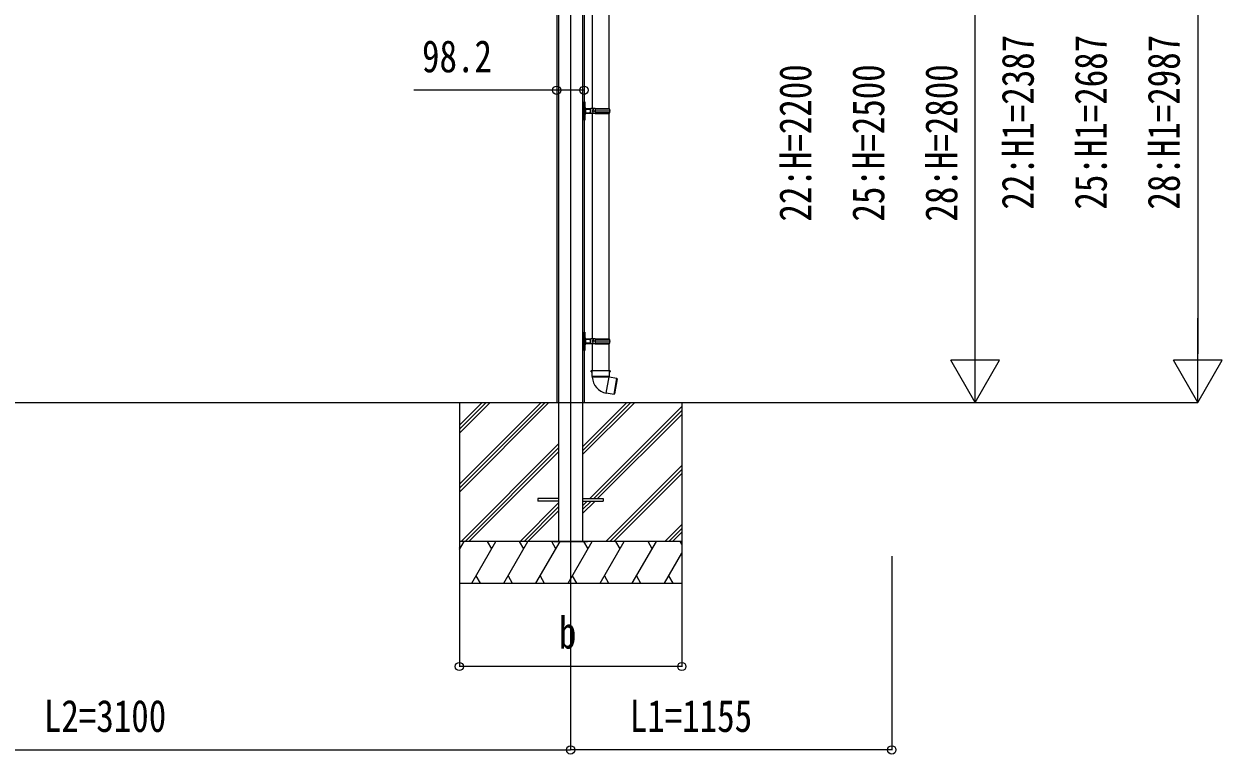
# Model space of a CAD drawing. Units: millimetres, scale not verified. Extents: x -14718 to 14718, y -10397 to 10401.
# Drawn here: x -479 to 3830, y -5976 to -3350 of the extents above; entities that cross this region are included whole.
import ezdxf
from ezdxf.enums import TextEntityAlignment as Align

# ---------------------------------------------------------------- set-up
doc = ezdxf.new("R2010")
doc.units = ezdxf.units.MM
doc.header["$LTSCALE"] = 50
for name, color, linetype in [('0-4_YKK_12', 2, 'Continuous'), ('0-5_YKK_A1', 4, 'Continuous'), ('0-6_YKK_D', 6, 'Continuous')]:
    doc.layers.add(name, color=color, linetype=linetype)
doc.styles.add('ＭＳ ゴシック', font='')
doc.styles.get('ＭＳ ゴシック').set_extended_font_data('MS Gothic')

msp = doc.modelspace()

# ---------------------------------------------------------------- linework, layer by layer
at = {"layer": '0-4_YKK_12'}
msp.add_line((1487.32, -2342.97), (1487.32, -5264.27), dxfattribs=at)
at = {"layer": '0-5_YKK_A1'}
for p, q in [((1437.32, -2441.73), (1437.32, -4711.77)), ((1444.19, -2441.97), (1444.19, -5211.77)), ((1530.46, -2444.98), (1530.46, -5211.77)), ((1535.52, -2445.16), (1535.52, -4711.77)), ((1565.42, -2843.77), (1565.42, -3654.27)), ((1625.62, -3654.26), (1625.62, -2843.76)), ((1536.52, -3629.77), (1535.52, -3629.77)), ((1536.52, -3636.06), (1535.52, -3636.06)), ((1538.52, -3630.67), (1536.52, -3629.77)), ((1536.52, -3636.06), (1536.52, -3629.77)), ((1538.52, -3630.67), (1538.7, -3636.4)), ((1540.23, -3654.02), (1540.33, -3657.27)), ((1557.52, -3657.27), (1540.34, -3657.27)), ((1540.34, -3657.27), (1540.52, -3663.27)), ((1541.19, -3654.27), (1557.52, -3654.27)), ((1557.52, -3654.27), (1560.52, -3654.27)), ((1557.52, -3657.27), (1557.52, -3654.27)), ((1557.52, -3658.77), (1557.52, -3657.27)), ((1557.52, -3658.77), (1557.52, -3667.76)), ((1558.51, -3658.77), (1557.52, -3658.77)), ((1560.52, -3658.77), (1557.52, -3658.77)), ((1560.52, -3658.77), (1558.51, -3658.77)), ((1558.51, -3667.76), (1558.51, -3658.77)), ((1568.52, -3654.27), (1560.52, -3654.27)), ((1568.53, -3658.77), (1566.52, -3658.77)), ((1568.52, -3658.77), (1568.52, -3654.27)), ((1568.53, -3654.26), (1568.53, -3658.77)), ((1575.55, -3654.26), (1568.53, -3654.26)), ((1568.53, -3663.26), (1568.53, -3658.77)), ((1575.79, -3654.26), (1575.55, -3654.26)), ((1575.79, -3654.26), (1576.19, -3654.26)), ((1576.19, -3654.26), (1627.52, -3654.26)), ((1628.52, -3656.26), (1577.22, -3656.26)), ((1627.52, -3656.26), (1627.52, -3654.26)), ((1536.52, -3663.27), (1535.52, -3663.27)), ((1536.52, -3690.47), (1535.52, -3690.47)), ((1536.52, -3663.27), (1539.52, -3663.27)), ((1536.52, -3690.47), (1536.52, -3663.27)), ((1536.52, -3690.47), (1538.7, -3690.13)), ((1536.52, -3696.77), (1536.52, -3690.47)), ((1538.7, -3690.13), (1538.52, -3695.86)), ((1539.52, -3663.27), (1538.7, -3690.13)), ((1539.52, -3663.27), (1540.52, -3663.27)), ((1540.33, -3669.27), (1540.23, -3672.51)), ((1540.52, -3663.27), (1540.34, -3669.27)), ((1540.34, -3669.27), (1557.52, -3669.27)), ((1557.52, -3672.27), (1541.19, -3672.27)), ((1558.51, -3667.76), (1557.52, -3667.76)), ((1557.52, -3667.77), (1560.52, -3667.77)), ((1560.52, -3672.27), (1557.52, -3672.27)), ((1560.52, -3667.76), (1558.51, -3667.76)), ((1565.42, -3672.27), (1565.42, -4482.77)), ((1568.53, -3667.76), (1566.52, -3667.76)), ((1568.52, -3667.77), (1566.52, -3667.77)), ((1568.52, -3672.27), (1568.52, -3667.77)), ((1568.53, -3667.76), (1568.53, -3663.27)), ((1575.03, -3663.27), (1568.53, -3663.27)), ((1568.53, -3672.26), (1568.53, -3667.76)), ((1575.55, -3672.26), (1568.53, -3672.26)), ((1575.03, -3663.27), (1575.03, -3663.26)), ((1575.03, -3663.27), (1575.03, -3663.27)), ((1575.12, -3663.27), (1575.12, -3663.26)), ((1629.02, -3663.26), (1575.29, -3663.26)), ((1575.79, -3672.26), (1575.55, -3672.26)), ((1575.79, -3672.26), (1576.19, -3672.26)), ((1576.19, -3672.26), (1627.52, -3672.26)), ((1628.52, -3670.26), (1577.22, -3670.26)), ((1625.62, -4482.76), (1625.62, -3672.26)), ((1627.52, -3672.26), (1627.52, -3670.26)), ((1536.52, -4464.56), (1535.52, -4464.56)), ((1536.52, -4464.56), (1536.52, -4458.27)), ((1536.52, -4491.77), (1536.52, -4464.56)), ((1538.52, -4459.17), (1538.7, -4464.9)), ((1536.52, -4491.77), (1535.52, -4491.77)), ((1536.52, -4518.97), (1535.52, -4518.97)), ((1536.52, -4518.97), (1536.52, -4491.77)), ((1536.52, -4518.97), (1538.7, -4518.63)), ((1536.52, -4525.27), (1536.52, -4518.97)), ((1538.7, -4518.63), (1538.52, -4524.36)), ((1539.52, -4491.77), (1540.52, -4491.77)), ((1540.23, -4482.52), (1540.33, -4485.77)), ((1540.33, -4497.77), (1540.23, -4501.01)), ((1557.52, -4485.77), (1540.34, -4485.77)), ((1540.34, -4497.77), (1557.52, -4497.77)), ((1541.19, -4482.77), (1557.52, -4482.77)), ((1557.52, -4500.77), (1541.19, -4500.77)), ((1557.52, -4482.77), (1560.52, -4482.77)), ((1557.52, -4487.27), (1557.52, -4496.26)), ((1558.51, -4487.27), (1557.52, -4487.27)), ((1560.52, -4487.27), (1557.52, -4487.27)), ((1558.51, -4496.26), (1557.52, -4496.26)), ((1557.52, -4496.27), (1560.52, -4496.27)), ((1560.52, -4500.77), (1557.52, -4500.77)), ((1560.52, -4487.27), (1558.51, -4487.27)), ((1558.51, -4496.26), (1558.51, -4487.27)), ((1560.52, -4496.26), (1558.51, -4496.26)), ((1568.52, -4482.77), (1560.52, -4482.77)), ((1565.42, -4500.77), (1565.42, -4596.77)), ((1568.53, -4487.27), (1566.52, -4487.27)), ((1568.53, -4496.26), (1566.52, -4496.26)), ((1568.52, -4496.27), (1566.52, -4496.27)), ((1568.52, -4487.27), (1568.52, -4482.77)), ((1568.52, -4500.77), (1568.52, -4496.27)), ((1568.53, -4482.76), (1568.53, -4487.27)), ((1575.55, -4482.76), (1568.53, -4482.76)), ((1568.53, -4491.76), (1568.53, -4487.27)), ((1568.53, -4496.26), (1568.53, -4491.77)), ((1575.03, -4491.77), (1568.53, -4491.77)), ((1568.53, -4500.76), (1568.53, -4496.26)), ((1575.55, -4500.76), (1568.53, -4500.76)), ((1575.03, -4491.77), (1575.03, -4491.76)), ((1575.03, -4491.77), (1575.03, -4491.77)), ((1575.12, -4491.77), (1575.12, -4491.76)), ((1629.02, -4491.76), (1575.29, -4491.76)), ((1575.79, -4482.76), (1575.55, -4482.76)), ((1575.79, -4500.76), (1575.55, -4500.76)), ((1575.79, -4482.76), (1576.19, -4482.76)), ((1575.79, -4500.76), (1576.19, -4500.76)), ((1576.19, -4482.76), (1627.52, -4482.76)), ((1576.19, -4500.76), (1627.52, -4500.76)), ((1628.52, -4484.76), (1577.22, -4484.76)), ((1628.52, -4498.76), (1577.22, -4498.76)), ((1625.62, -4596.77), (1625.62, -4500.76)), ((1627.52, -4484.76), (1627.52, -4482.76)), ((1627.52, -4500.76), (1627.52, -4498.76)), ((1563.67, -4596.77), (1561.52, -4597.55)), ((1561.52, -4597.55), (1561.59, -4597.55)), ((1561.52, -4601.2), (1561.59, -4601.2)), ((1561.66, -4600.29), (1561.66, -4598.46)), ((1563.67, -4596.77), (1563.8, -4596.77)), ((1563.77, -4602.02), (1564.03, -4617.3)), ((1563.9, -4602.02), (1563.77, -4602.02)), ((1563.8, -4596.77), (1627.24, -4596.77)), ((1563.98, -4601.11), (1563.92, -4597.67)), ((1627.02, -4617.3), (1627.28, -4602.02)), ((1627.28, -4602.02), (1627.15, -4602.02)), ((1627.24, -4596.77), (1627.37, -4596.77)), ((1627.28, -4602.02), (1629.52, -4601.2)), ((1629.52, -4597.55), (1627.37, -4596.77)), ((1629.39, -4600.29), (1629.39, -4598.46)), ((1629.46, -4597.55), (1629.52, -4597.55)), ((1629.46, -4601.2), (1629.52, -4601.2)), ((1629.52, -4601.2), (1629.52, -4597.55)), ((1564.03, -4617.3), (1565.35, -4619.26)), ((1564.03, -4617.3), (1595.52, -4617.3)), ((1565.35, -4619.26), (1565.41, -4620.87)), ((1565.35, -4619.26), (1620.66, -4619.26)), ((1595.52, -4617.3), (1627.02, -4617.3)), ((1615.2, -4678.15), (1625.63, -4619)), ((1653.78, -4625.2), (1625.42, -4620.2)), ((1625.96, -4618.86), (1627.02, -4617.3)), ((1643.82, -4681.72), (1653.78, -4625.2)), ((1654.6, -4626.36), (1644.98, -4680.91)), ((1654.6, -4626.36), (1653.78, -4625.2)), ((1615.46, -4676.72), (1643.82, -4681.72)), ((1643.82, -4681.72), (1644.98, -4680.91)), ((-2749.96, -4711.6), (2771.99, -4711.6)), ((1087.32, -4711.77), (1087.32, -5361.77)), ((1087.32, -5005.74), (1381.3, -4711.77)), ((1087.32, -5019.89), (1395.45, -4711.77)), ((1087.32, -5034.03), (1409.59, -4711.77)), ((1087.32, -4793.61), (1169.17, -4711.77)), ((1087.32, -4807.75), (1183.31, -4711.77)), ((1087.32, -4821.9), (1197.45, -4711.77)), ((1530.46, -4899.26), (1717.96, -4711.77)), ((1530.46, -4885.12), (1703.81, -4711.77)), ((1530.46, -4870.98), (1689.67, -4711.77)), ((1556.3, -5057.27), (1887.32, -4726.25)), ((1887.32, -4711.77), (1887.32, -5361.77)), ((1570.44, -5057.27), (1887.32, -4740.39)), ((1584.59, -5057.27), (1887.32, -4754.53)), ((1093.43, -5211.77), (1444.19, -4861.02)), ((1107.58, -5211.77), (1444.19, -4875.16)), ((1121.72, -5211.77), (1444.19, -4889.3)), ((1613.93, -5211.77), (1887.32, -4938.38)), ((1628.08, -5211.77), (1887.32, -4952.52)), ((1642.22, -5211.77), (1887.32, -4966.66)), ((1305.57, -5211.77), (1444.19, -5073.15)), ((1369.82, -5057.27), (1369.82, -5066.27)), ((1444.19, -5057.27), (1369.82, -5057.27)), ((1444.19, -5066.27), (1369.82, -5066.27)), ((1530.46, -5057.27), (1604.82, -5057.27)), ((1530.46, -5111.39), (1575.59, -5066.27)), ((1530.46, -5083.11), (1547.3, -5066.27)), ((1530.46, -5097.25), (1561.44, -5066.27)), ((1530.46, -5066.27), (1604.82, -5066.27)), ((1604.82, -5057.27), (1604.82, -5066.27)), ((1319.71, -5211.77), (1444.19, -5087.29)), ((1333.85, -5211.77), (1444.19, -5101.43)), ((1826.07, -5211.77), (1887.32, -5150.51)), ((1840.21, -5211.77), (1887.32, -5164.65)), ((1887.32, -5211.77), (1087.32, -5211.77)), ((1087.32, -5240.71), (1104.03, -5211.77)), ((1131.87, -5361.77), (1218.47, -5211.77)), ((1203.47, -5237.75), (1188.47, -5211.77)), ((1247.34, -5361.77), (1333.94, -5211.77)), ((1318.94, -5237.75), (1303.94, -5211.77)), ((1362.81, -5361.77), (1449.41, -5211.77)), ((1434.41, -5237.75), (1419.41, -5211.77)), ((1426.42, -5211.77), (1548.22, -5211.77)), ((1426.42, -5211.77), (1426.72, -5211.77)), ((1426.72, -5211.77), (1547.92, -5211.77)), ((1478.28, -5361.77), (1564.88, -5211.77)), ((1549.88, -5237.75), (1534.88, -5211.77)), ((1547.92, -5211.77), (1548.22, -5211.77)), ((1593.75, -5361.77), (1680.35, -5211.77)), ((1665.35, -5237.75), (1650.35, -5211.77)), ((1709.22, -5361.77), (1795.82, -5211.77)), ((1780.82, -5237.75), (1765.82, -5211.77)), ((1854.35, -5211.77), (1887.32, -5178.79)), ((1887.32, -5222.21), (1881.29, -5211.77)), ((1089.03, -5237.75), (1087.32, -5234.79)), ((1824.69, -5361.77), (1887.32, -5253.28)), ((1146.87, -5335.79), (1161.87, -5361.77)), ((1262.34, -5335.79), (1277.34, -5361.77)), ((1377.81, -5335.79), (1392.81, -5361.77)), ((1493.28, -5335.79), (1508.28, -5361.77)), ((1608.75, -5335.79), (1623.75, -5361.77)), ((1724.22, -5335.79), (1739.22, -5361.77)), ((1839.69, -5335.79), (1854.69, -5361.77)), ((1087.32, -5361.77), (1887.32, -5361.77))]:
    msp.add_line(p, q, dxfattribs=at)
for points in [[(1536.52, -3663.27), (1536.52, -3636.06), (1538.7, -3636.4), (1539.52, -3663.27)], [(1568.52, -3672.27), (1560.52, -3672.27), (1560.52, -3654.27)], [(1568.52, -3658.77), (1566.52, -3658.77), (1566.52, -3667.77)], [(1575.55, -3654.26), (1575.16, -3658.72), (1575.03, -3663.26)], [(1535.52, -3696.77), (1536.52, -3696.77), (1538.52, -3695.86)], [(1557.52, -3672.27), (1557.52, -3669.27), (1557.52, -3667.77)], [(1575.29, -3663.26), (1575.12, -3663.26), (1575.03, -3663.26), (1568.53, -3663.26)], [(1538.52, -4459.17), (1536.52, -4458.27), (1535.52, -4458.27)], [(1536.52, -4464.56), (1538.7, -4464.9), (1539.52, -4491.77)], [(1536.52, -4491.77), (1539.52, -4491.77), (1538.7, -4518.63)], [(1540.34, -4485.77), (1540.52, -4491.77), (1540.34, -4497.77)], [(1557.52, -4487.27), (1557.52, -4485.77), (1557.52, -4482.77)], [(1557.52, -4500.77), (1557.52, -4497.77), (1557.52, -4496.27)], [(1568.52, -4500.77), (1560.52, -4500.77), (1560.52, -4482.77)], [(1568.52, -4487.27), (1566.52, -4487.27), (1566.52, -4496.27)], [(1575.29, -4491.76), (1575.12, -4491.76), (1575.03, -4491.76), (1568.53, -4491.76)], [(1575.55, -4482.76), (1575.16, -4487.22), (1575.03, -4491.76)], [(1535.52, -4525.27), (1536.52, -4525.27), (1538.52, -4524.36)], [(1561.52, -4597.55), (1561.52, -4601.2), (1563.77, -4602.02)], [(1561.59, -4597.55), (1563.03, -4597.04), (1563.8, -4596.77)], [(1563.9, -4602.02), (1563.08, -4601.73), (1561.59, -4601.2)], [(1563.92, -4597.67), (1563.03, -4597.98), (1561.66, -4598.46)], [(1561.66, -4600.29), (1563.08, -4600.79), (1563.98, -4601.11)], [(1627.06, -4601.11), (1627.1, -4599.37), (1627.13, -4597.67)], [(1627.06, -4601.11), (1627.97, -4600.79), (1629.39, -4600.29)], [(1629.39, -4598.46), (1628.02, -4597.98), (1627.13, -4597.67)], [(1629.46, -4601.2), (1627.97, -4601.73), (1627.15, -4602.02)], [(1627.24, -4596.77), (1628.01, -4597.04), (1629.46, -4597.55)], [(1625.94, -4618.85), (1625.85, -4618.89), (1625.63, -4619), (1625.6, -4619.01), (1625.32, -4619.1), (1623.59, -4619.22), (1620.66, -4619.26), (1617.92, -4619.35), (1614.27, -4619.45), (1609.97, -4619.55), (1605.39, -4619.64), (1600.39, -4619.74), (1595.4, -4619.82), (1590.27, -4619.91), (1585.43, -4620), (1580.74, -4620.1), (1576.6, -4620.19), (1572.89, -4620.3), (1569.92, -4620.41), (1567.59, -4620.53), (1566.11, -4620.67), (1565.44, -4620.82), (1565.41, -4620.87)]]:
    msp.add_lwpolyline(points, dxfattribs=at)
for centre, radius, start, end in [((1541.19, -3652.27), 2, 181.7624, 241.44015), ((1541.19, -3652.27), 2, 241.44015, 270), ((1656.04, -3663.24), 80.75, 173.61461, 180.01355), ((1577.41, -3654.62), 1.66, 167.69464, 263.49512), ((1577.99, -3654.46), 1.81, 173.59328, 264.82407), ((1579.77, -3663.26), 49.25, 0, 8.17123), ((1541.19, -3674.27), 2, 118.55985, 178.2376), ((1541.19, -3674.27), 2, 90, 118.55985), ((1575.08, -3663.49), 0.226, 80.79578, 102.71983), ((1652.92, -3663.28), 77.89, 179.99307, 186.62466), ((1656.04, -3663.28), 80.75, 179.98461, 186.38348), ((1577.35, -3671.87), 1.61, 94.66451, 194.14319), ((1578.05, -3672.11), 1.86, 96.97139, 184.61125), ((1579.77, -3663.27), 49.25, 351.83186, 0.00306), ((1541.19, -4480.77), 2, 181.7624, 241.44015), ((1541.19, -4502.77), 2, 118.55985, 178.2376), ((1541.19, -4480.77), 2, 241.44015, 270), ((1541.19, -4502.77), 2, 90, 118.55985), ((1575.08, -4491.99), 0.226, 80.79578, 102.71983), ((1652.92, -4491.78), 77.89, 179.99307, 186.62466), ((1656.04, -4491.74), 80.75, 173.61461, 180.01355), ((1656.04, -4491.78), 80.75, 179.98461, 186.38348), ((1577.35, -4500.37), 1.61, 94.66451, 194.14319), ((1577.41, -4483.12), 1.66, 167.69464, 263.49512), ((1577.99, -4482.96), 1.81, 173.59328, 264.82407), ((1578.05, -4500.61), 1.86, 96.97139, 184.61125), ((1579.77, -4491.76), 49.25, 0, 8.17123), ((1579.77, -4491.77), 49.25, 351.83186, 0.00306), ((1558.92, -4598.22), 2.75, 354.81691, 13.99327), ((1558.01, -4600.47), 3.66, 348.38866, 2.80116), ((1561.36, -4597.54), 2.56, 357.19737, 17.56812), ((1562.09, -4601.39), 1.92, 340.91849, 8.46572), ((1629.57, -4601.33), 2.51, 174.83553, 195.78026), ((1629.04, -4597.46), 1.93, 159.00896, 186.22555), ((1633.04, -4598.29), 3.66, 168.38866, 182.80116), ((1632.13, -4600.54), 2.75, 174.81691, 193.99327), ((1625.67, -4618.77), 60.3, 182.00147, 260)]:
    msp.add_arc(centre, radius, start, end, dxfattribs=at)
for centre, major_axis, ratio, start_param, end_param in [((1540.34, -3657.11), (1, 0.031), 0.162205, 3.1415927, 4.7026633), ((1540.43, -3660.27), (-0.1, 3), 0.333136, 6.2716543, 6.28138), ((1557.52, -3656.78), (3, 0), 0.162278, 4.712389, 6.2831853), ((1540.34, -3669.43), (1, -0.031), 0.162205, 1.580522, 3.1415927), ((1540.43, -3666.27), (0.1, 3), 0.333136, 3.143398, 3.1531236), ((1557.52, -3669.75), (3, 0), 0.162278, 6.2831853, 7.8539816), ((1540.34, -4485.61), (1, 0.031), 0.162205, 3.1415927, 4.7026633), ((1540.34, -4497.93), (1, -0.031), 0.162205, 1.580522, 3.1415927), ((1540.43, -4488.77), (-0.1, 3), 0.333136, 6.2716543, 6.28138), ((1540.43, -4494.77), (0.1, 3), 0.333136, 3.143398, 3.1531236), ((1557.52, -4485.28), (3, 0), 0.162278, 4.712389, 6.2831853), ((1557.52, -4498.25), (3, 0), 0.162278, 6.2831853, 7.8539816)]:
    msp.add_ellipse(centre, major_axis=major_axis, ratio=ratio, start_param=start_param, end_param=end_param, dxfattribs=at)
at = {"layer": '0-6_YKK_D'}
for p, q in [((3742.58, -2499.68), (3742.58, -4536.6)), ((2942.58, -4536.6), (2942.58, -2686.6)), ((2942.58, -4711.6), (2942.58, -4408.49)), ((3742.58, -4711.6), (3742.58, -4408.49)), ((2942.58, -4711.6), (2855.08, -4560.05)), ((3030.08, -4560.05), (2855.08, -4560.05)), ((2942.58, -4711.6), (3030.08, -4560.05)), ((3742.58, -4711.6), (3655.08, -4560.05)), ((3830.08, -4560.05), (3655.08, -4560.05)), ((3742.58, -4711.6), (3830.08, -4560.05)), ((2772.99, -4711.6), (3743.58, -4711.6)), ((1487.32, -5265.1), (1487.32, -5962.6)), ((1487.32, -5265.27), (1487.32, -5962.6)), ((2642.28, -5264.1), (2642.28, -5962.6)), ((1087.32, -5362.6), (1087.32, -5662.6)), ((1887.32, -5362.6), (1887.32, -5662.6)), ((1887.32, -5661.6), (1087.32, -5661.6)), ((-1612.48, -5961.6), (1487.32, -5961.6)), ((2642.28, -5961.6), (1487.32, -5961.6))]:
    msp.add_line(p, q, dxfattribs=at)
msp.add_lwpolyline([(1535.52, -3588.59), (1437.32, -3588.59), (923.02, -3588.59)], dxfattribs=at)
for centre in [(1437.32, -3588.59), (1535.52, -3588.59), (1087.32, -5661.6), (1887.32, -5661.6), (1487.32, -5961.6), (1487.32, -5961.6), (2642.28, -5961.6)]:
    msp.add_circle(centre, 14.88, dxfattribs=at)

# ---------------------------------------------------------------- texts
at = {"layer": '0-6_YKK_D', "style": 'ＭＳ ゴシック', "width": 0.8}
for s, p in [('22:H1=2387', (3187.58, -4017.94)), ('25:H1=2687', (3450.08, -4017.94)), ('28:H1=2987', (3712.58, -4017.94)), ('22:H=2200', (2387.58, -4061)), ('25:H=2500', (2650.08, -4061)), ('28:H=2800', (2912.58, -4061))]:
    msp.add_text(s, height=115.5, rotation=90, dxfattribs=at).set_placement(p, align=Align.BOTTOM_LEFT)
for s, p in [('98.2', (953.02, -3558.59)), ('b', (1445.32, -5631.6)), ('L2=3100', (-406.98, -5931.6)), ('L1=1155', (1700.15, -5931.6))]:
    msp.add_text(s, height=115.5, dxfattribs=at).set_placement(p, align=Align.BOTTOM_LEFT)

doc.saveas('drawing.dxf')
